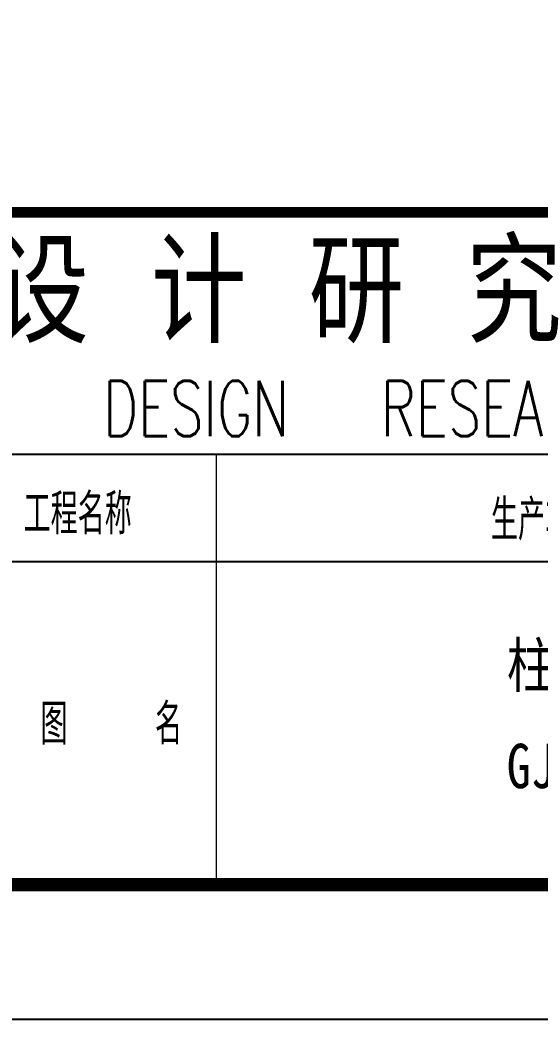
# Model space of a CAD drawing. Header units: millimetres. Extents: x 1442233 to 1526333, y -21810 to 275190.
# Drawn here: x 1514871 to 1518738, y -21810 to -14379 of the extents above; entities that cross this region are included whole.
import ezdxf

# ---------------------------------------------------------------- set-up
doc = ezdxf.new("R2010")
doc.units = ezdxf.units.MM
doc.header["$LTSCALE"] = 1500
doc.layers.add('1', color=7, linetype='Continuous')
doc.layers.add('PUB_TITLE', color=4, linetype='Continuous')
doc.layers.add('PUB_TEXT', color=7, linetype='Continuous', lineweight=15)
doc.styles.add('-黑体', font='simhei.ttf', dxfattribs={"width": 0.8})
doc.styles.add('_TCH_DIM', font='SIMPLEX', dxfattribs={"bigfont": 'GBCBIG'})
doc.styles.get("Standard").update_dxf_attribs({"font": 'TSSDENG', "width": 0.75, "bigfont": 'TSSDCHN'})

# ---------------------------------------------------------------- blocks, each defined once
blk = doc.blocks.new('1234')
for p, q in [((1908333.7, 783593.6), (1887333.7, 783593.6)), ((1908333.7, 782793.6), (1887333.7, 782793.6))]:
    blk.add_line(p, q)
at = {"const_width": 80}
blk.add_lwpolyline([(1887333.7, 780393.6), (1887333.7, 785393.6), (1908333.7, 785393.6)], dxfattribs=at)
at = {"layer": 'PUB_TEXT'}
blk.add_line((1899333.7, 780393.6), (1899333.7, 783593.6), dxfattribs=at)
at = {"layer": 'PUB_TITLE'}
blk.add_lwpolyline([(1825233.7, 779393.6), (1909333.7, 779393.6), (1909333.7, 838793.6), (1825233.7, 838793.6)], close=True, dxfattribs=at)
at = {"layer": 'PUB_TITLE', "const_width": 100}
blk.add_lwpolyline([(1827733.7, 780393.6), (1908333.7, 780393.6), (1908333.7, 837793.6), (1827733.7, 837793.6)], close=True, dxfattribs=at)
at = {"layer": 'PUB_TEXT'}
for s, p in [('设', (1897673.2, 784422.7)), ('计', (1898845.2, 784422.7)), ('究', (1901189, 784422.7)), ('研', (1900017.1, 784422.7))]:
    blk.add_text(s, height=750, dxfattribs=at).set_placement(p)
at = {"layer": 'PUB_TEXT', "style": '_TCH_DIM', "width": 0.705882}
for s, p in [('DESIGN', (1898488.7, 783728.3)), ('RESEARCH', (1900553.4, 783728.3))]:
    blk.add_text(s, height=412.25, dxfattribs=at).set_placement(p)
at = {"layer": 'PUB_TEXT', "width": 0.7}
for s, height, p in [('工程名称', 302.27, (1897898.5, 782998.5)), ('生产车间三', 302.27, (1901373.9, 782954.7)), ('图', 302.3, (1898023.9, 781435.3)), ('名', 302.3, (1898875, 781435.3))]:
    blk.add_text(s, height=height, dxfattribs=at).set_placement(p)

msp = doc.modelspace()

# ---------------------------------------------------------------- block references
at = {"layer": '1'}
msp.add_blockref('1234', (-383000.8, -801203.9), dxfattribs=at)

# ---------------------------------------------------------------- texts
at = {"layer": 'PUB_TEXT', "color": 6, "style": '-黑体', "width": 0.8}
for s, p in [('柱间支撑立面图', (1518490, -19343.1)), ('GJ-1及节点详图', (1518490, -20092.9))]:
    msp.add_text(s, height=330, dxfattribs=at).set_placement(p)

doc.saveas('drawing.dxf')
